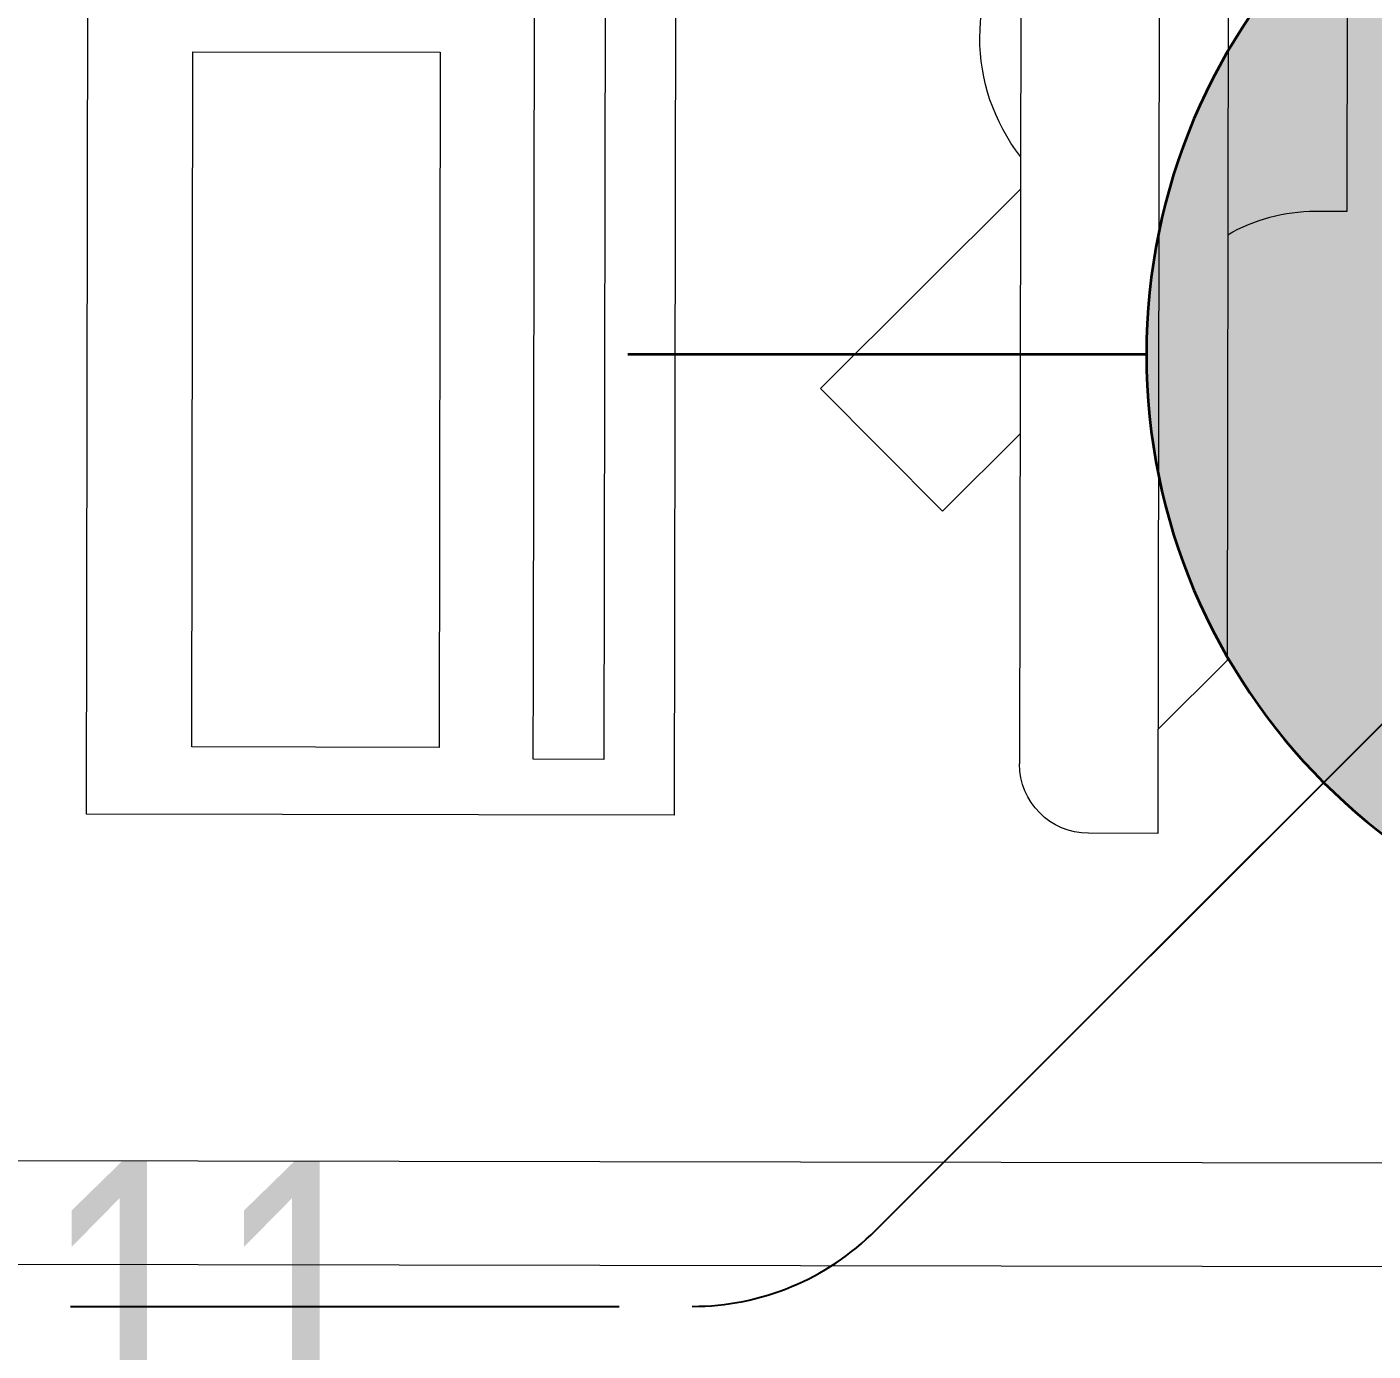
# Model space of a CAD drawing. Header units: inches. Extents: x -12418 to 242017, y -29325 to 19878.
# Drawn here: x 48319.1 to 48708.5, y -11837.9 to -11455 of the extents above; entities that cross this region are included whole.
import ezdxf
from ezdxf.enums import TextEntityAlignment as Align

# ---------------------------------------------------------------- set-up
doc = ezdxf.new("R2010")
doc.units = ezdxf.units.IN
doc.header["$LTSCALE"] = 25
doc.header["$MEASUREMENT"] = 0
doc.linetypes.add('DASHDOT', pattern=[25.4, 12.7, -6.35, 0, -6.35])
doc.linetypes.add('HIDDEN', pattern=[9.525, 6.35, -3.175])
doc.layers.get('0').update_dxf_attribs({"color": 8})
doc.layers.get('Defpoints').update_dxf_attribs({"color": 8})
for name, color, linetype, lineweight in [('00-Ground Floor$0$72_EGR_EQP_TAG', 142, 'Continuous', 5), ('00-Ground Floor$0$LOADING', 253, 'Continuous', 5), ('E-LITE-CLNG-CNDT', 6, 'DASHDOT', 35), ('E-LITE-EXIT-NUMB', 6, 'Continuous', 25), ('E-POWR-FLOR-CNDT', 6, 'HIDDEN', 25), ('E-POWR-WALL @ 100', 4, 'Continuous', 35)]:
    doc.layers.add(name, color=color, linetype=linetype, lineweight=lineweight)
doc.styles.add('00-Ground Floor$0$X3G_ENTITY_257CFD', font='swisscl.ttf', dxfattribs={"height": 200})
doc.styles.add('DC_Simplex', font='SIMPLEX.shx', dxfattribs={"width": 0.7})

# ---------------------------------------------------------------- blocks, each defined once
blk = doc.blocks.new('00-Ground Floor$0$workstation')
at = {"layer": '00-Ground Floor$0$LOADING'}
for p, q in [((2800.355, -991.781, 0), (2858.355, -991.877, 0)), ((2804.35, -994.788, 0), (2854.35, -994.87, 0)), ((2813.402, -1050.332, 0), (2813.478, -1004.332, 0)), ((2813.478, -1004.332, 0), (2815.478, -1004.335, 0)), ((2827.457, -1004.855, 0), (2827.383, -1049.855, 0)), ((2827.457, -1004.855, 0), (2844.457, -1004.883, 0)), ((2844.457, -1004.883, 0), (2844.383, -1049.883, 0)), ((2817.405, -1048.338, 0), (2817.475, -1006.338, 0)), ((2829.442, -1039.863, 0), (2829.498, -1006.47, 0)), ((2829.498, -1006.47, 0), (2831.541, -1006.474, 0)), ((2831.541, -1006.474, 0), (2831.537, -1008.969, 0)), ((2834.231, -1026.922, 0), (2834.264, -1006.819, 0)), ((2834.264, -1006.819, 0), (2841.415, -1006.831, 0)), ((2841.415, -1006.831, 0), (2841.382, -1026.934, 0)), ((2811.47, -1009.328, 0), (2813.473, -1007.332, 0)), ((2831.537, -1008.969, 0), (2831.485, -1039.866, 0)), ((2811.41, -1045.328, 0), (2811.47, -1009.328, 0)), ((2807.996, -1022.323, 0), (2807.979, -1032.323, 0)), ((2808.925, -1022.324, 0), (2807.996, -1022.323, 0)), ((2841.382, -1026.934, 0), (2834.231, -1026.922, 0))]:
    blk.add_line(p, q, dxfattribs=at)
at = {"layer": '00-Ground Floor$0$LOADING', "extrusion": (1.65729e-10, -2.0259e-11, -1)}
for p, q in [((2817.459, -1015.886, 0), (2819.7, -1013.652, 0)), ((2823.23, -1017.193, 0), (2819.7, -1013.652, 0)), ((2817.447, -1022.957, 0), (2823.23, -1017.193, 0))]:
    blk.add_line(p, q, dxfattribs=at)
at = {"layer": '00-Ground Floor$0$LOADING', "extrusion": (1.03527e-10, -9.97581e-11, -1)}
for centre, major_axis, start_param, end_param in [((2815.475, -1006.335, 0), (1.412, -1.417), 3.926991, 5.497787), ((2808.933, -1017.324, 0), (-3.541, -3.53), -1.314396, -0.785398), ((2813.059, -1027.331, 0), (3.928, -3.941), 4.833569, 6.162005)]:
    blk.add_ellipse(centre, major_axis=major_axis, ratio=1, start_param=start_param, end_param=end_param, dxfattribs=at)
blk = doc.blocks.new('00-Ground Floor')
at = {"layer": '00-Ground Floor$0$LOADING', "xscale": 10, "yscale": 10, "zscale": 10, "rotation": 180}
blk.add_blockref('00-Ground Floor$0$workstation', (76780.98, -21731.53, 0), dxfattribs=at)
at = {"layer": '00-Ground Floor$0$72_EGR_EQP_TAG', "insert": (48373.29, -11783.05, 0), "char_height": 87.473, "attachment_point": 2, "style": '00-Ground Floor$0$X3G_ENTITY_257CFD'}
blk.add_mtext('11', dxfattribs=at)
blk = doc.blocks.new('*U14')
h = blk.add_hatch(color=253)
edge = h.paths.add_edge_path()
edge.add_line((0, -1.75), (0, 1.75))
edge.add_arc((0, 0), 1.75, -90, 90, ccw=False)
blk.add_line((1.75, 0), (3.25, 0))
blk.add_lwpolyline([(0, -1.75, 1), (0, 1.75)], format="xyb", close=True)
at = {"layer": 'Defpoints'}
for p, q in [((2.4749, 2.4749), (0, 0)), ((0.7582, 2.4749), (0.7582, -2.4749)), ((2.4749, -2.4749), (0, 0))]:
    blk.add_line(p, q, dxfattribs=at)
at = {"layer": 'E-LITE-EXIT-NUMB', "style": 'DC_Simplex', "width": 0.7, "flags": 8}
blk.add_attdef('TYPE', text='', height=2, rotation=360, dxfattribs=at).set_placement((-2.682, 5.2383), align=Align.RIGHT)
blk.add_attdef('CIRCUIT', (2.682, 5.2383), '', height=2, rotation=360, dxfattribs=at)

msp = doc.modelspace()

# ---------------------------------------------------------------- linework, layer by layer
at = {"layer": 'E-POWR-FLOR-CNDT', "elevation": 0}
msp.add_lwpolyline([(45081.27, -11948.76), (45183.05, -11846.99, -0.198912), (45236.08, -11825.02), (48511.57, -11825.02, 0.198912), (48564.61, -11803.05), (48694.19, -11673.47)], format="xyb", dxfattribs=at)

# ---------------------------------------------------------------- block references
at = {"layer": 'E-LITE-CLNG-CNDT'}
msp.add_blockref('00-Ground Floor', (0, 0), dxfattribs=at)
at = {"layer": 'E-POWR-WALL @ 100', "xscale": 100, "yscale": 100, "zscale": 100, "rotation": 180}
msp.add_blockref('*U14', (48817.93, -11549.73, 0), dxfattribs=at)

doc.saveas('drawing.dxf')
